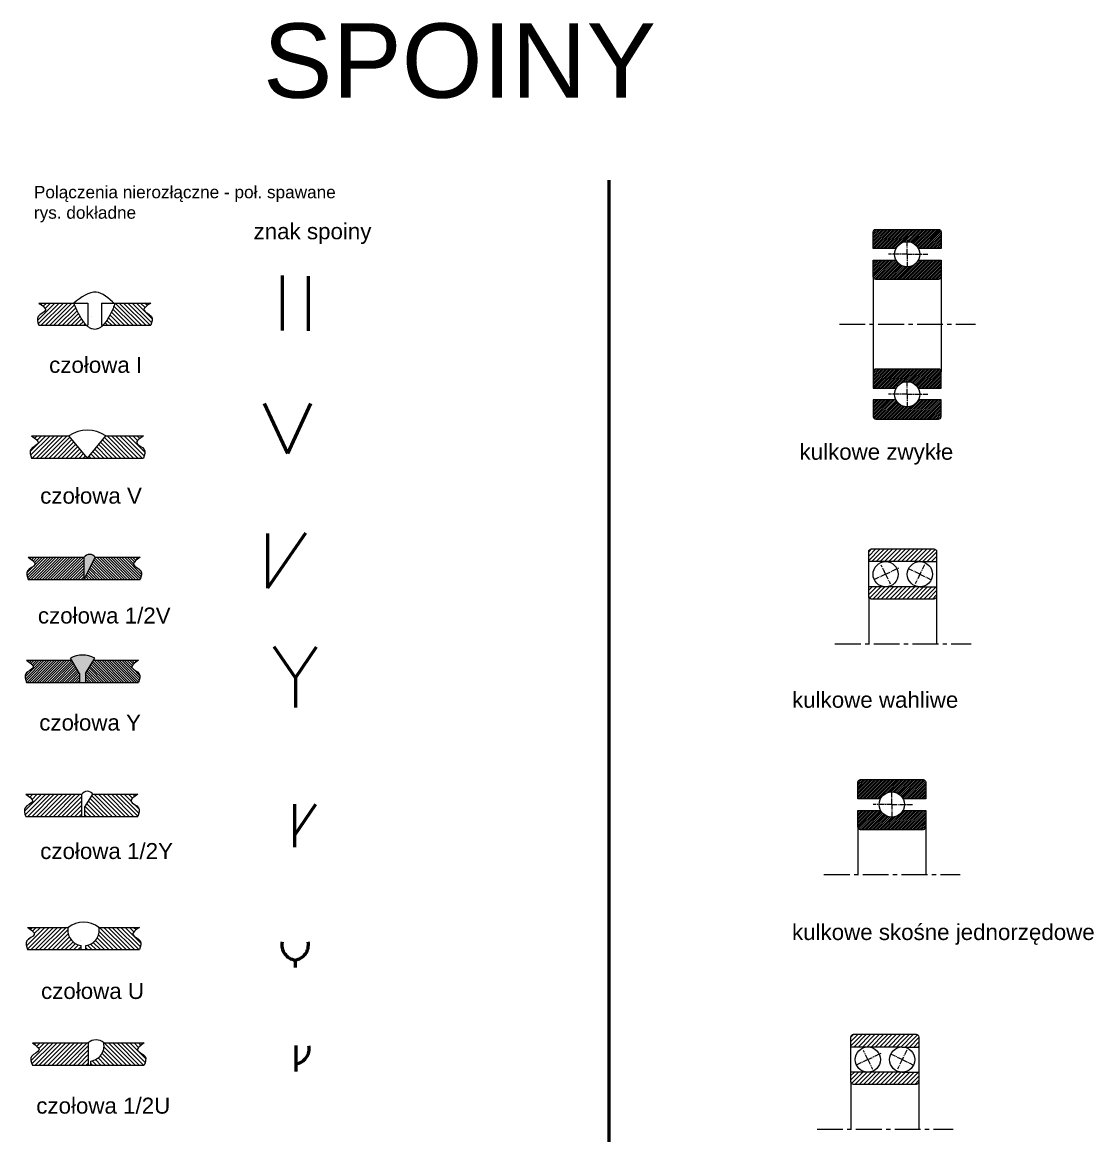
# Model space of a CAD drawing. Header units: millimetres. Extents: x 271 to 5931, y -2947 to 693.
# Drawn here: x 1026 to 1815, y -152 to 669 of the extents above; entities that cross this region are included whole.
import ezdxf

# ---------------------------------------------------------------- set-up
doc = ezdxf.new("R2010")
doc.units = ezdxf.units.MM
doc.linetypes.add('ACAD_ISO10W100', pattern=[18, 12, -3, 0, -3])
doc.linetypes.add('CENTER2', pattern=[28.575000000000003, 19.05, -3.175, 3.175, -3.175])
doc.layers.get('0').update_dxf_attribs({"lineweight": 18})
for name, color, linetype, lineweight in [('0.1', 1, 'Continuous', 30), ('cienka ciagla', 7, 'Continuous', 18), ('cienka punktowa', 7, 'ACAD_ISO10W100', 18), ('pomocnicza', 5, 'Continuous', 30)]:
    doc.layers.add(name, color=color, linetype=linetype, lineweight=lineweight)
doc.styles.get("Standard").update_dxf_attribs({"font": 'arial.ttf'})
pattern_1 = [(45, (0, 0), (-1.571544821187102, 1.571544821187102), [])]
pattern_2 = [(135, (0, 0), (-1.571544821187102, -1.571544821187102), [])]
pattern_3 = [(45, (1502.282242736263, 196.4287272166075), (-0.6735192090801865, 0.6735192090801865), [])]

msp = doc.modelspace()

# ---------------------------------------------------------------- hatches: boundary and pattern name
at = {"lineweight": 18}
h = msp.add_hatch(dxfattribs=at)
h.set_pattern_fill('ANSI31', scale=0.4531438594127472, angle=90)
h.set_pattern_definition([(135, (760.3707018910007, 39.14912901277532), (-1.017336979304056, -1.017336979304055), [])])
edge = h.paths.add_edge_path()
edge.add_spline(control_points=[(1112.44642584575, 258.1407828685624), (1113.284238641949, 260.4889214224432), (1115.04447260676, 265.4223304791827), (1104.379438593518, 268.8526266958957), (1109.740888285595, 272.6235032997554), (1112.44642584575, 274.5263931658168)], knot_values=[0, 0, 0, 0, 7.123574830065194, 14.96653957021556, 22.95604925030081, 22.95604925030081, 22.95604925030081, 22.95604925030081], degree=3, periodic=0)
edge.add_line((1112.44642584575, 274.5263931658168), (1079.479662127741, 274.5263931658168))
edge.add_line((1079.479662127742, 274.5263931658168), (1071.240970079873, 258.1407828685624))
edge.add_line((1071.240970079873, 258.1407828685624), (1112.44642584575, 258.1407828685624))
at = {"layer": '0.1', "lineweight": 18}
h = msp.add_hatch(color=256, dxfattribs=at)
h.set_gradient(color1=(0, 255, 0), color2=(255, 255, 0), name='HEMISPHERICAL')
h.paths.add_polyline_path([(1071.240970079873, 258.1407828685625), (1071.24274554935, 258.1407828685625), (1079.338242815329, 274.526393165817, 0.5363264306998742), (1071.240970079873, 274.526393165817)])
at = {"layer": 'cienka ciagla', "lineweight": 18}
h = msp.add_hatch(dxfattribs=at)
h.set_pattern_fill('ANSI31', scale=0.7)
h.set_pattern_definition(pattern_1)
edge = h.paths.add_edge_path()
edge.add_spline(control_points=[(1067.81563030975, 452.700025667724), (1066.858244951397, 454.4438774180186), (1065.898670909035, 456.4849161524488)], knot_values=[0.8622433142239799, 0.8622433142239799, 0.8622433142239799, 0.9247433142240292, 0.9247433142240292, 0.9247433142240292], degree=2, periodic=0)
edge.add_spline(control_points=[(1065.898670909035, 456.4849161524488), (1064.743241114079, 458.9425451235444), (1063.584638003957, 461.8310576575042)], knot_values=[0.9247433142240292, 0.9247433142240292, 0.9247433142240292, 1, 1, 1], degree=2, periodic=0)
edge.add_line((1063.563121100624, 461.8842649668235), (1037.778084409631, 461.8842649668235))
edge.add_spline(control_points=[(1037.77808440963, 461.8842649668236), (1040.483621969785, 459.981375100762), (1045.845071661862, 456.2104984969022), (1035.180037648621, 452.7802022801894), (1036.940271613431, 447.8467932234498), (1037.77808440963, 445.4986546695691)], knot_values=[0, 0, 0, 0, 7.240794502498834, 14.34877712567846, 20.80478550830095, 20.80478550830095, 20.80478550830095, 20.80478550830095], degree=3, periodic=0)
edge.add_line((1037.77808440963, 445.498654669569), (1072.920298862003, 445.4986546695691))
edge.add_spline(control_points=[(1072.920298862003, 445.498654669569), (1072.59689613783, 445.8212439440468), (1072.273240586861, 446.1781629038357)], knot_values=[0.6951110446849147, 0.6951110446849147, 0.6951110446849147, 0.7163532712279485, 0.7163532712279485, 0.7163532712279485], degree=2, periodic=0)
edge.add_spline(control_points=[(1072.273240586861, 446.1781629038357), (1071.770362224428, 446.7327241387115), (1071.266873506467, 447.370161530007)], knot_values=[0.7163532712279485, 0.7163532712279485, 0.7163532712279485, 0.7493582855600058, 0.7493582855600058, 0.7493582855600058], degree=2, periodic=0)
edge.add_spline(control_points=[(1071.266873506467, 447.370161530007), (1070.551799323589, 448.2754748080548), (1069.835494005955, 449.3479557646787)], knot_values=[0.7493582855600058, 0.7493582855600058, 0.7493582855600058, 0.7962332855600002, 0.7962332855600002, 0.7962332855600002], degree=2, periodic=0)
edge.add_spline(control_points=[(1069.835494005955, 449.3479557646787), (1068.826782868907, 450.8582384033627), (1067.81563030975, 452.700025667724)], knot_values=[0.7962332855600002, 0.7962332855600002, 0.7962332855600002, 0.8622433142239799, 0.8622433142239799, 0.8622433142239799], degree=2, periodic=0)
h = msp.add_hatch(dxfattribs=at)
h.set_pattern_fill('ANSI31', scale=0.7, angle=90)
h.set_pattern_definition(pattern_2)
edge = h.paths.add_edge_path()
edge.add_spline(control_points=[(1120.185445002431, 445.4986546695691), (1121.02325779863, 447.8467932234498), (1122.783491763441, 452.7802022801893), (1112.118457750199, 456.2104984969022), (1117.479907442276, 459.981375100762), (1120.185445002431, 461.8842649668235)], knot_values=[0, 0, 0, 0, 6.456008382622505, 13.56399100580213, 20.80478550830072, 20.80478550830072, 20.80478550830072, 20.80478550830072], degree=3, periodic=0)
edge.add_line((1120.185445002431, 461.8842649668235), (1093.02127600645, 461.8842649668235))
edge.add_spline(control_points=[(1093.021276006457, 461.884264966817), (1093.285890652412, 461.638897865227), (1093.550464007594, 461.3927732644792), (1093.815037362775, 461.1466486637314)], knot_values=[0, 0, 0, 0, 0.9569776111358903, 0.9569776111358903, 0.9569776111358903, 0.9569776111358903], degree=3, periodic=0)
edge.add_spline(control_points=[(1093.815037362775, 461.1466486637314), (1089.425450058354, 449.9921533570985), (1084.986806713244, 445.4986546695691)], knot_values=[0, 0, 0, 0.2958930275839158, 0.2958930275839158, 0.2958930275839158], degree=2, periodic=0)
edge.add_line((1084.986806713244, 445.4986546695691), (1120.185445002431, 445.498654669569))
h = msp.add_hatch(dxfattribs=at)
h.set_pattern_fill('ANSI31', scale=0.7)
h.set_pattern_definition(pattern_1)
edge = h.paths.add_edge_path()
edge.add_line((1059.892607073802, 364.0431982385563), (1032.419161304391, 364.0431982385563))
edge.add_spline(control_points=[(1032.419161304391, 364.0431982385564), (1035.124698864546, 362.1403083724949), (1040.486148556623, 358.3694317686351), (1029.821114543382, 354.9391355519222), (1031.581348508192, 350.0057264951827), (1032.419161304391, 347.6575879413019)], knot_values=[0, 0, 0, 0, 7.240794502498834, 14.34877712567846, 20.80478550830095, 20.80478550830095, 20.80478550830095, 20.80478550830095], degree=3, periodic=0)
edge.add_line((1032.419161304391, 347.6575879413019), (1073.622841600792, 347.6575879413019))
edge.add_line((1073.622841600792, 347.6575879413019), (1059.892607073802, 364.0431982385563))
h = msp.add_hatch(dxfattribs=at)
h.set_pattern_fill('ANSI31', scale=0.7, angle=90)
h.set_pattern_definition(pattern_2)
edge = h.paths.add_edge_path()
edge.add_spline(control_points=[(1114.826521897192, 347.6575879413019), (1115.664334693391, 350.0057264951827), (1117.424568658201, 354.9391355519222), (1106.75953464496, 358.369431768635), (1112.120984337037, 362.1403083724948), (1114.826521897192, 364.0431982385563)], knot_values=[0, 0, 0, 0, 6.456008382622505, 13.56399100580213, 20.80478550830072, 20.80478550830072, 20.80478550830072, 20.80478550830072], degree=3, periodic=0)
edge.add_line((1114.826521897192, 364.0431982385563), (1087.230387649914, 364.0431982385564))
edge.add_line((1087.230387649914, 364.0431982385564), (1073.622841600792, 347.6575879413019))
edge.add_line((1073.622841600792, 347.6575879413019), (1114.826521897192, 347.6575879413019))
h = msp.add_hatch(dxfattribs=at)
h.set_pattern_fill('ANSI31', scale=0.7)
h.set_pattern_definition(pattern_1)
h.paths.add_polyline_path([(1698.92968268937, 278.6890419682004, 0.4142135623730953), (1696.92968268937, 280.6890419682004), (1650.909213380779, 280.6890419682004, 0.4142135623730951), (1648.909213380779, 278.6890419682004), (1648.909213380779, 271.3341354285822), (1686.242601958378, 271.3341354285822, -0.02046288980861437), (1687.001819050751, 271.3341354285822), (1698.92968268937, 271.3341354285822)])
h.paths.add_polyline_path([(1698.92968268937, 252.7696045181019), (1686.680791421782, 252.7696045181019), (1648.909213380779, 252.7696045181019), (1648.909213380779, 245.7505715807238, 0.4142135623730951), (1650.909213380779, 243.7505715807238), (1696.92968268937, 243.7505715807238, 0.4142135623730951), (1698.92968268937, 245.7505715807238)])
h = msp.add_hatch(dxfattribs=at)
h.set_pattern_fill('ANSI31', scale=0.4531438594127472)
h.set_pattern_definition([(44.99999999999999, (760.3707018910007, 39.14912901277532), (-1.017336979304056, 1.017336979304055), [])])
edge = h.paths.add_edge_path()
edge.add_line((1071.240970079873, 274.5263931658168), (1063.143472345832, 274.5263931658168))
edge.add_line((1063.143472345832, 274.5263931658168), (1030.039065252949, 274.5263931658168))
edge.add_spline(control_points=[(1030.039065252949, 274.5263931658169), (1032.744602813104, 272.6235032997554), (1038.106052505181, 268.8526266958956), (1027.44101849194, 265.4223304791827), (1029.20125245675, 260.4889214224432), (1030.039065252949, 258.1407828685625)], knot_values=[0, 0, 0, 0, 7.989509680085286, 15.83247442023562, 22.95604925030081, 22.95604925030081, 22.95604925030081, 22.95604925030081], degree=3, periodic=0)
edge.add_line((1030.03906525295, 258.1407828685624), (1071.240970079873, 258.1407828685624))
edge.add_line((1071.240970079873, 258.1407828685624), (1071.240970079873, 274.5263931658169))
h = msp.add_hatch(dxfattribs=at)
h.set_pattern_fill('ANSI31', scale=0.4119979058282672)
h.set_pattern_definition([(44.99999999999999, (781.7877503279904, -48.37106648210545), (-0.9249616789204923, 0.9249616789204921), [])])
edge = h.paths.add_edge_path()
edge.add_line((1067.878892649434, 182.3446043658192), (1067.878892649434, 188.8267890926691))
edge.add_line((1067.878892649434, 188.8267890926691), (1061.898196799074, 198.7302146630736))
edge.add_line((1061.898196799074, 198.7302146630736), (1028.793789706192, 198.7302146630736))
edge.add_spline(control_points=[(1028.793789706192, 198.7302146630737), (1031.499327266347, 196.8273247970122), (1036.860776958424, 193.0564481931523), (1026.195742945182, 189.6261519764395), (1027.955976909992, 184.6927429197), (1028.793789706192, 182.3446043658192)], knot_values=[0, 0, 0, 0, 7.240794502498834, 14.34877712567846, 20.80478550830095, 20.80478550830095, 20.80478550830095, 20.80478550830095], degree=3, periodic=0)
edge.add_line((1028.793789706192, 182.3446043658192), (1067.878892649434, 182.3446043658192))
h = msp.add_hatch(color=256, dxfattribs=at)
h.set_gradient(color1=(0, 255, 0), color2=(255, 255, 0), name='HEMISPHERICAL')
h.paths.add_polyline_path([(1061.052221552178, 200.1310638454543), (1067.880418207085, 188.8242629239719), (1067.878892649434, 188.824262923972), (1067.878892649434, 182.3446043658192), (1072.11604735575, 182.3446043658192), (1072.11604735575, 188.8284253790735), (1078.939662012225, 200.1329092050477, 0.2679684627606054)])
h = msp.add_hatch(dxfattribs=at)
h.set_pattern_fill('ANSI31', scale=0.4119979058282672, angle=90)
h.set_pattern_definition([(135, (781.7877503279904, -48.37106648210545), (-0.9249616789204923, -0.9249616789204921), [])])
edge = h.paths.add_edge_path()
edge.add_line((1078.092967268572, 198.7302146630736), (1072.11604735575, 188.8284253790735))
edge.add_line((1072.11604735575, 188.8284253790735), (1072.11604735575, 182.3446043658192))
edge.add_line((1072.11604735575, 182.3446043658192), (1111.201150298993, 182.3446043658192))
edge.add_spline(control_points=[(1111.201150298993, 182.3446043658192), (1112.038963095192, 184.6927429197), (1113.799197060002, 189.6261519764394), (1103.134163046761, 193.0564481931523), (1108.495612738838, 196.8273247970121), (1111.201150298993, 198.7302146630736)], knot_values=[0, 0, 0, 0, 6.456008382622505, 13.56399100580213, 20.80478550830072, 20.80478550830072, 20.80478550830072, 20.80478550830072], degree=3, periodic=0)
edge.add_line((1111.201150298993, 198.7302146630736), (1078.092967268572, 198.7302146630736))
h = msp.add_hatch(dxfattribs=at)
h.set_pattern_fill('ANSI31', scale=0.7)
h.set_pattern_definition(pattern_1)
edge = h.paths.add_edge_path()
edge.add_line((1069.43659138904, 100.0155249304693), (1028.23291109264, 100.0155249304693))
edge.add_spline(control_points=[(1028.23291109264, 100.0155249304694), (1030.938448652795, 98.11263506440781), (1036.299898344872, 94.34175846054802), (1025.63486433163, 90.91146224383513), (1027.395098296441, 85.97805318709564), (1028.23291109264, 83.62991463321487)], knot_values=[0, 0, 0, 0, 7.240794502498834, 14.34877712567846, 20.80478550830095, 20.80478550830095, 20.80478550830095, 20.80478550830095], degree=3, periodic=0)
edge.add_line((1028.23291109264, 83.62991463321487), (1069.43659138904, 83.62991463321487))
edge.add_line((1069.43659138904, 83.62991463321487), (1069.43659138904, 100.0155249304693))
h = msp.add_hatch(dxfattribs=at)
h.set_pattern_fill('ANSI31', scale=0.7, angle=90)
h.set_pattern_definition(pattern_2)
edge = h.paths.add_edge_path()
edge.add_spline(control_points=[(1110.640271685441, 83.62991463321487), (1111.47808448164, 85.97805318709561), (1113.23831844645, 90.9114622438351), (1102.573284433209, 94.34175846054794), (1107.934734125286, 98.11263506440774), (1110.640271685441, 100.0155249304693)], knot_values=[0, 0, 0, 0, 6.456008382622505, 13.56399100580213, 20.80478550830072, 20.80478550830072, 20.80478550830072, 20.80478550830072], degree=3, periodic=0)
edge.add_line((1110.640271685441, 100.0155249304693), (1077.53208865502, 100.0155249304693))
edge.add_line((1077.53208865502, 100.0155249304693), (1071.555168742198, 90.11373564646914))
edge.add_line((1071.555168742198, 90.11373564646914), (1071.555168742198, 83.62991463321487))
edge.add_line((1071.555168742198, 83.62991463321487), (1110.640271685441, 83.62991463321487))
h = msp.add_hatch(dxfattribs=at)
h.set_pattern_fill('ANSI31', scale=0.7)
h.set_pattern_definition(pattern_1)
edge = h.paths.add_edge_path()
edge.add_line((1059.415382058286, 1.88415175802163), (1029.544009036173, 1.884151758021629))
edge.add_spline(control_points=[(1029.544009036173, 1.884151758021744), (1032.249546596328, -0.01873810803982834), (1037.610996288405, -3.789614711899646), (1026.945962275164, -7.219910928612505), (1028.706196239974, -12.153319985352), (1029.544009036173, -14.50145853923277)], knot_values=[0, 0, 0, 0, 7.240794502498834, 14.34877712567846, 20.80478550830095, 20.80478550830095, 20.80478550830095, 20.80478550830095], degree=3, periodic=0)
edge.add_line((1029.544009036173, -14.50145853923277), (1068.960102562291, -14.50145853923277))
edge.add_line((1068.960102562291, -14.50145853923277), (1068.960102562291, -11.4819053324393))
edge.add_arc((1070.522517603476, -0.2752046810716697), 11.31509081935655, 168.9982702308662, 262.0631011016852, ccw=False)
h = msp.add_hatch(dxfattribs=at)
h.set_pattern_fill('ANSI31', scale=0.7, angle=90)
h.set_pattern_definition(pattern_2)
edge = h.paths.add_edge_path()
edge.add_spline(control_points=[(1111.951369628974, -14.50145853923277), (1112.789182425173, -12.153319985352), (1114.549416389983, -7.219910928612504), (1103.884382376742, -3.789614711899709), (1109.245832068819, -0.0187381080399044), (1111.951369628974, 1.88415175802163)], knot_values=[0, 0, 0, 0, 6.456008382622505, 13.56399100580213, 20.80478550830072, 20.80478550830072, 20.80478550830072, 20.80478550830072], degree=3, periodic=0)
edge.add_line((1111.951369628974, 1.884151758021629), (1082.110089956624, 1.884151758021629))
edge.add_arc((1071.017946903179, -0.2784638373538773), 11.3009974662171, -82.46611327206892, 11.032455871123375, ccw=False)
edge.add_line((1072.499649436635, -11.48190533243904), (1072.499649436635, -14.50145853923277))
edge.add_line((1072.499649436635, -14.50145853923277), (1111.951369628974, -14.50145853923277))
h = msp.add_hatch(dxfattribs=at)
h.set_pattern_fill('ANSI31', scale=0.7)
h.set_pattern_definition([(45, (-13.10451114471289, -357.6074944626798), (-1.571544821187102, 1.571544821187102), [])])
h.paths.add_polyline_path([(1685.825171544657, -78.91845249447942, 0.4142135623730953), (1683.825171544657, -76.91845249447942), (1637.804702236066, -76.91845249447942, 0.4142135623730951), (1635.804702236066, -78.91845249447942), (1635.804702236066, -86.27335903409767), (1673.138090813665, -86.27335903409767, -0.02046288980861437), (1673.897307906038, -86.27335903409767), (1685.825171544657, -86.27335903409767)])
h.paths.add_polyline_path([(1685.825171544657, -104.8378899445779), (1673.57628027707, -104.8378899445779), (1635.804702236066, -104.8378899445779), (1635.804702236066, -111.8569228819561, 0.4142135623730951), (1637.804702236066, -113.8569228819561), (1683.825171544657, -113.8569228819561, 0.4142135623730951), (1685.825171544657, -111.8569228819561)])
h = msp.add_hatch(dxfattribs=at)
h.set_pattern_fill('ANSI31', scale=0.7)
h.set_pattern_definition(pattern_1)
edge = h.paths.add_edge_path()
edge.add_line((1074.2677126857, -83.2415521973586), (1033.055144558093, -83.2415521973586))
edge.add_spline(control_points=[(1033.055144558093, -83.24155219735849), (1035.760682118248, -85.14444206342006), (1041.122131810325, -88.9153186672799), (1030.457097797083, -92.34561488399272), (1032.217331761894, -97.27902394073222), (1033.055144558093, -99.627162494613)], knot_values=[0, 0, 0, 0, 7.240794502498834, 14.34877712567846, 20.80478550830095, 20.80478550830095, 20.80478550830095, 20.80478550830095], degree=3, periodic=0)
edge.add_line((1033.055144558093, -99.627162494613), (1074.2677126857, -99.627162494613))
edge.add_line((1074.2677126857, -99.627162494613), (1074.2677126857, -83.2415521973586))
h = msp.add_hatch(dxfattribs=at)
h.set_pattern_fill('ANSI31', scale=0.7, angle=90)
h.set_pattern_definition([(135, (3.511135521919641, -85.12570395538023), (-1.571544821187102, -1.571544821187102), [])])
edge = h.paths.add_edge_path()
edge.add_spline(control_points=[(1115.462505150894, -99.627162494613), (1116.300317947092, -97.27902394073223), (1118.060551911903, -92.34561488399274), (1107.395517898662, -88.91531866727993), (1112.756967590739, -85.14444206342014), (1115.462505150894, -83.2415521973586)], knot_values=[0, 0, 0, 0, 6.456008382622505, 13.56399100580213, 20.80478550830072, 20.80478550830072, 20.80478550830072, 20.80478550830072], degree=3, periodic=0)
edge.add_line((1115.462505150894, -83.2415521973586), (1085.621225478544, -83.2415521973586))
edge.add_arc((1074.529082425099, -85.40416779273411), 11.3009974662171, -82.46611327206892, 11.032455871123375, ccw=False)
edge.add_line((1076.010784958555, -96.60760928781927), (1076.010784958555, -99.627162494613))
edge.add_line((1076.010784958555, -99.627162494613), (1115.462505150894, -99.627162494613))
at = {"layer": 'pomocnicza', "lineweight": 18}
h = msp.add_hatch(dxfattribs=at)
h.set_pattern_fill('ANSI31', scale=0.3)
h.set_pattern_definition(pattern_3)
h.paths.add_polyline_path([(1668.965322460234, 502.0386293503889, -0.61249276997749), (1685.497594457203, 502.0386293503889), (1702.241693113014, 502.0386293503889), (1702.241693113014, 514.1852790921694, 0.4142135623730951), (1700.241693113014, 516.1852790921694), (1654.221223804423, 516.1852790921694, 0.4142135623730951), (1652.221223804423, 514.1852790921694), (1652.221223804423, 502.0386293503889)])
h.paths.add_polyline_path([(1652.221223804423, 493.3934584464732), (1652.221223804423, 481.2468087046927, 0.4142135623730951), (1654.221223804423, 479.2468087046927), (1700.241693113014, 479.2468087046927, 0.4142135623730951), (1702.241693113014, 481.2468087046927), (1702.241693113014, 493.3934584464732), (1685.385859600034, 493.3934584464732, -0.5948592130245793), (1669.077057317403, 493.3934584464732)])
h = msp.add_hatch(dxfattribs=at)
h.set_pattern_fill('ANSI31', scale=0.3)
h.set_pattern_definition(pattern_3)
h.paths.add_polyline_path([(1652.221223804423, 390.4494349356301), (1652.221223804423, 378.3027851938496, 0.4142135623730951), (1654.221223804423, 376.3027851938496), (1700.241693113014, 376.3027851938496, 0.4142135623730951), (1702.241693113014, 378.3027851938496), (1702.241693113014, 390.4494349356301), (1685.497594457203, 390.4494349356301, -0.61249276997749), (1668.965322460234, 390.4494349356301)])
h.paths.add_polyline_path([(1669.077057317403, 399.0946058395457, -0.5948592130245793), (1685.385859600034, 399.0946058395457), (1702.241693113014, 399.0946058395457), (1702.241693113014, 411.2412555813262, 0.4142135623730951), (1700.241693113014, 413.2412555813262), (1654.221223804423, 413.2412555813262, 0.4142135623730951), (1652.221223804423, 411.2412555813262), (1652.221223804423, 399.0946058395457)])
h = msp.add_hatch(dxfattribs=at)
h.set_pattern_fill('ANSI31', scale=0.3)
h.set_pattern_definition([(45, (1490.933913430734, -208.9829713690269), (-0.6735192090801865, 0.6735192090801865), [])])
h.paths.add_polyline_path([(1657.616993154705, 96.62693076475443, -0.61249276997749), (1674.149265151674, 96.62693076475443), (1690.893363807485, 96.62693076475443), (1690.893363807485, 108.7735805065349, 0.4142135623730951), (1688.893363807485, 110.7735805065349), (1642.872894498894, 110.7735805065349, 0.4142135623730951), (1640.872894498894, 108.7735805065349), (1640.872894498894, 96.62693076475443)])
h.paths.add_polyline_path([(1640.872894498894, 87.98175986083879), (1640.872894498894, 75.8351101190583, 0.4142135623730951), (1642.872894498894, 73.8351101190583), (1688.893363807485, 73.8351101190583, 0.4142135623730951), (1690.893363807485, 75.8351101190583), (1690.893363807485, 87.98175986083879), (1674.037530294505, 87.98175986083879, -0.5948592130245793), (1657.728728011874, 87.98175986083879)])

# ---------------------------------------------------------------- linework, layer by layer
at = {"layer": '0.1', "lineweight": 18}
for p, q in [((1652.221223804423, 481.2468087046927), (1652.221223804423, 411.2412555813262)), ((1702.241693113014, 481.2468087046927), (1702.241693113014, 411.2412555813262)), ((1037.778084409631, 461.8842649668235), (1070.882491502513, 461.8842649668235)), ((1087.07726197201, 461.8842649668235), (1120.185445002431, 461.8842649668235)), ((1076.863187352873, 451.9783132277219), (1076.864712910523, 451.9783132277217)), ((1032.419161304391, 364.0431982385563), (1059.892607073802, 364.0431982385563)), ((1087.230387649914, 364.0431982385564), (1114.826521897192, 364.0431982385563)), ((1071.504264247634, 354.1372464994547), (1071.505789805284, 354.1372464994546)), ((1032.419161304391, 347.6575879413019), (1114.826521897192, 347.6575879413019)), ((1030.03906525295, 274.526393165817), (1063.143472345832, 274.526393165817)), ((1071.240970079873, 258.1407828685625), (1071.240970079873, 274.526393165817)), ((1071.24274554935, 258.1407828685625), (1079.338242815329, 274.526393165817)), ((1079.338242815329, 274.526393165817), (1112.44642584575, 274.526393165817)), ((1069.124168196192, 264.6204414267153), (1069.125693753842, 264.6204414267153)), ((1030.03906525295, 258.1407828685625), (1112.44642584575, 258.1407828685625)), ((1028.793789706192, 198.7302146630736), (1061.898196799074, 198.7302146630736)), ((1067.880418207085, 188.824262923972), (1061.052221552178, 200.1310638454542)), ((1072.113534813818, 188.824262923972), (1078.939662012225, 200.1329092050478)), ((1078.092967268572, 198.7302146630736), (1111.201150298993, 198.7302146630736)), ((1067.878892649434, 188.824262923972), (1067.878892649434, 182.3446043658192)), ((1067.878892649434, 188.824262923972), (1067.880418207085, 188.8242629239719)), ((1072.11604735575, 188.824262923972), (1072.11604735575, 182.3446043658192)), ((1028.793789706192, 182.3446043658192), (1111.201150298993, 182.3446043658192)), ((1028.23291109264, 100.0155249304693), (1069.474597881991, 100.0155249304693)), ((1071.552656200266, 90.10957319136764), (1077.53208865502, 100.0155249304693)), ((1077.53208865502, 100.0155249304693), (1110.640271685441, 100.0155249304693)), ((1028.23291109264, 83.62991463321487), (1110.640271685441, 83.62991463321487)), ((1067.318014035882, 90.10957319136764), (1067.319539593533, 90.10957319136753)), ((1071.555168742198, 90.10957319136764), (1071.555168742198, 83.62991463321487)), ((1029.544009036173, 1.88415175802163), (1059.415382058286, 1.88415175802163)), ((1082.093943886909, 1.884151758021629), (1111.951369628974, 1.88415175802163)), ((1068.629111979416, -8.021799981079994), (1068.630637537066, -8.021799981080108)), ((1029.544009036173, -14.50145853923277), (1111.951369628974, -14.50145853923277)), ((1033.055144558093, -83.2415521973586), (1074.2677126857, -83.2415521973586)), ((1085.605079408828, -83.2415521973586), (1115.462505150894, -83.2415521973586)), ((1072.140247501335, -93.14750393646023), (1072.141773058986, -93.14750393646034)), ((1033.055144558093, -99.627162494613), (1115.462505150894, -99.627162494613))]:
    msp.add_line(p, q, dxfattribs=at)
for points in [[(1668.965322460234, 502.0386293503889), (1652.221223804423, 502.0386293503889), (1652.221223804423, 514.1852790921694, -0.414213562373095), (1654.221223804423, 516.1852790921694), (1700.241693113014, 516.1852790921694, -0.414213562373095), (1702.241693113014, 514.1852790921694), (1702.241693113014, 502.0386293503889), (1685.497594457203, 502.0386293503889)], [(1685.385859600034, 493.3934584464732), (1702.241693113014, 493.3934584464732), (1702.241693113014, 481.2468087046927, -0.414213562373095), (1700.241693113014, 479.2468087046927), (1654.221223804423, 479.2468087046927, -0.414213562373095), (1652.221223804423, 481.2468087046927), (1652.221223804423, 493.3934584464732), (1669.077057317403, 493.3934584464732)], [(1685.385859600034, 399.0946058395457), (1702.241693113014, 399.0946058395457), (1702.241693113014, 411.2412555813262, 0.414213562373095), (1700.241693113014, 413.2412555813262), (1654.221223804423, 413.2412555813262, 0.414213562373095), (1652.221223804423, 411.2412555813262), (1652.221223804423, 399.0946058395457), (1669.077057317403, 399.0946058395457)], [(1668.965322460234, 390.4494349356301), (1652.221223804423, 390.4494349356301), (1652.221223804423, 378.3027851938496, 0.414213562373095), (1654.221223804423, 376.3027851938496), (1700.241693113014, 376.3027851938496, 0.414213562373095), (1702.241693113014, 378.3027851938496), (1702.241693113014, 390.4494349356301), (1685.497594457203, 390.4494349356301)], [(1648.909213380779, 257.8972213225043), (1648.909213380779, 278.6890419682004, -0.414213562373095), (1650.909213380779, 280.6890419682004), (1696.92968268937, 280.6890419682004, -0.414213562373095), (1698.92968268937, 278.6890419682004), (1698.92968268937, 257.8972213225043)], [(1698.92968268937, 257.8972213225043), (1698.92968268937, 245.7505715807238, -0.414213562373095), (1696.92968268937, 243.7505715807238), (1650.909213380779, 243.7505715807238, -0.414213562373095), (1648.909213380779, 245.7505715807238), (1648.909213380779, 257.8972213225043)], [(1657.616993154705, 96.62693076475443), (1640.872894498894, 96.62693076475443), (1640.872894498894, 108.7735805065349, -0.414213562373095), (1642.872894498894, 110.7735805065349), (1688.893363807485, 110.7735805065349, -0.414213562373095), (1690.893363807485, 108.7735805065349), (1690.893363807485, 96.62693076475443), (1674.149265151674, 96.62693076475443)], [(1674.037530294505, 87.98175986083879), (1690.893363807485, 87.98175986083879), (1690.893363807485, 75.8351101190583, -0.414213562373095), (1688.893363807485, 73.8351101190583), (1642.872894498894, 73.8351101190583, -0.414213562373095), (1640.872894498894, 75.8351101190583), (1640.872894498894, 87.98175986083879), (1657.728728011874, 87.98175986083879)], [(1635.804702236066, -99.71027314017556), (1635.804702236066, -78.91845249447942, -0.414213562373095), (1637.804702236066, -76.91845249447942), (1683.825171544657, -76.91845249447942, -0.414213562373095), (1685.825171544657, -78.91845249447942), (1685.825171544657, -99.71027314017556)], [(1685.825171544657, -99.71027314017556), (1685.825171544657, -111.8569228819561, -0.414213562373095), (1683.825171544657, -113.8569228819561), (1637.804702236066, -113.8569228819561, -0.414213562373095), (1635.804702236066, -111.8569228819561), (1635.804702236066, -99.71027314017556)]]:
    msp.add_lwpolyline(points, format="xyb", dxfattribs=at)
for centre in [(1677.231458458718, 497.8221578429875), (1677.231458458718, 394.6659064430314), (1661.373006123046, 262.0558353864806), (1686.622210504564, 262.0624832743094), (1665.88312915319, 92.41045925735307), (1648.268494978333, -95.55165907619926), (1673.517699359851, -95.54501118837038)]:
    msp.add_circle(centre, 9.279420042123737, dxfattribs=at)
for centre, radius, start, end in [((1075.289606447601, 271.8376741478995), 4.860109710222932, 33.58832923646177, 146.4116707635382), ((1069.997539777783, 184.6422950180915), 17.88632656374231, 60.00385064016124, 120.0079712095106), ((1070.754379198295, -12.96361752096498), 18.68266522446076, 52.55702522417516, 127.429493386041), ((1074.265514720215, -98.08932147634522), 18.68266522446076, 127.369760377962, 127.4294933860366), ((1074.265514720215, -98.08932147634522), 18.68266522446076, 52.55702522417012, 52.63023962203798)]:
    msp.add_arc(centre, radius, start, end, dxfattribs=at)
at = {"layer": 'cienka ciagla', "lineweight": 50}
for p, q in [((1457.489086048918, 552.5051102076741), (1457.489086048917, -2286.243018502333)), ((1216.901344315724, 482.0976631355006), (1216.901344315724, 441.6805473049317)), ((1236.144154079935, 481.7052639526792), (1236.144154079935, 441.2881481221102)), ((1203.742112158601, 387.7721141242915), (1220.81615168292, 351.1385171621633)), ((1237.898246818085, 387.7721141242916), (1220.824207293767, 351.1385171621634)), ((1234.231368647837, 292.3095793450848), (1206.085134259243, 251.8394433503199)), ((1206.085134259243, 292.1549942279671), (1206.085134259243, 251.7378783973982)), ((1226.776803573301, 185.6273908066699), (1211.191242401153, 208.5939445382483)), ((1226.776803573301, 185.6273908066702), (1242.362364745448, 208.5939445382483)), ((1226.776803573301, 185.62739080667), (1226.776803573301, 163.9149134441232)), ((1226.141676153586, 69.64974327105665), (1241.727237325733, 92.61629700263472)), ((1226.141676153586, 92.53039362852178), (1226.141676153586, 60.90453373426135)), ((1226.509031872428, -22.1815824184582), (1226.509031872428, -27.79497478170197)), ((1227.069071211324, -85.22125474743734), (1227.069071211324, -104.2955765462175))]:
    msp.add_line(p, q, dxfattribs=at)
at = {"layer": 'cienka ciagla', "color": 1, "lineweight": 18}
for p, q in [((1070.882491502513, 461.8842649668235), (1073.884276709992, 461.8842649668234)), ((1073.884276709992, 461.8842649668235), (1073.884276709992, 445.498654669569)), ((1084.075701763113, 461.8842649668235), (1084.075701763113, 445.498654669569)), ((1084.075701763113, 461.8842649668235), (1087.07726197201, 461.8842649668235)), ((1037.77808440963, 445.498654669569), (1073.884276709992, 445.4986546695691)), ((1084.075701763113, 445.4986546695691), (1120.185445002431, 445.498654669569)), ((1073.622841600792, 347.6575879413019), (1059.892377897933, 364.0434717361768)), ((1073.622841600792, 347.6575879413019), (1087.230452112635, 364.0432758617389)), ((1063.143472345832, 274.526393165817), (1071.240970079873, 274.526393165817)), ((1686.675450787832, 271.3341354285822), (1648.903872746829, 271.3341354285822)), ((1686.675450787832, 271.3341354285822), (1698.924342055419, 271.3341354285822)), ((1686.680791421782, 252.7696045181019), (1648.909213380779, 252.7696045181019)), ((1686.680791421782, 252.7696045181019), (1698.92968268937, 252.7696045181019)), ((1648.909213380779, 245.7505715807239), (1648.909213380779, 210.7477950190405)), ((1698.92968268937, 245.7505715807238), (1698.92968268937, 210.7477950190405)), ((1069.43659138904, 83.62991463321487), (1069.43659138904, 99.95821566031081)), ((1068.960102562291, -14.50145853923277), (1068.960102562291, -11.47759289540045)), ((1072.499649436635, -14.47369383124715), (1072.499649436635, -11.47759289540045)), ((1074.2677126857, -83.2415521973586), (1074.2677126857, -99.62716249461302)), ((1673.570939643119, -86.27335903409767), (1635.799361602116, -86.27335903409767)), ((1673.570939643119, -86.27335903409767), (1685.819830910707, -86.27335903409767)), ((1076.010784958555, -99.59939778662738), (1076.010784958555, -96.60329685078068)), ((1673.57628027707, -104.8378899445779), (1635.804702236066, -104.8378899445779)), ((1673.57628027707, -104.8378899445779), (1685.825171544657, -104.8378899445779)), ((1635.804702236066, -111.8569228819559), (1635.804702236066, -146.8596994436393)), ((1685.825171544657, -111.8569228819561), (1685.825171544657, -146.8596994436393))]:
    msp.add_line(p, q, dxfattribs=at)
at = {"layer": 'cienka ciagla', "lineweight": 18}
for p, q in [((1640.872894498894, 75.83511011905841), (1640.872894498894, 40.83233355737502)), ((1690.893363807485, 75.8351101190583), (1690.893363807485, 40.83233355737502))]:
    msp.add_line(p, q, dxfattribs=at)
at = {"layer": 'cienka ciagla', "color": 1, "lineweight": 18}
for centre, radius, start, end in [((1073.561497361858, 343.3040249442121), 24.83851587031224, 56.61169884953475, 123.3883011504651), ((1073.503343268505, 97.30247509266971), 4.857100864893098, 33.9572316163984, 146.8637920909022), ((1070.522517603476, -0.2752046810716839), 11.31509081935654, 168.9982702308659, 262.0631011016852), ((1071.017946903179, -0.2784638373538885), 11.30099746621709, 277.5338867279311, 11.03245587112605), ((1079.937995244252, -89.42152963692655), 8.38714644246654, 47.31651216091041, 132.5371530215526), ((1074.529082425099, -85.40416779273411), 11.30099746621709, 277.5338867279306, 11.03245587112363)]:
    msp.add_arc(centre, radius, start, end, dxfattribs=at)
at = {"layer": 'cienka ciagla', "lineweight": 50}
for centre, radius, start, end in [((1228.068019251801, -10.9744044239182), 11.31509081935654, 168.9982702308664, 262.0631011016887), ((1225.030943107442, -10.9776635802004), 11.30099746621709, 277.5338867279306, 11.032455871124), ((1225.590982446338, -87.47826534471592), 11.30099746621709, 277.5338867279306, 11.03245587112203)]:
    msp.add_arc(centre, radius, start, end, dxfattribs=at)
at = {"layer": 'cienka ciagla', "lineweight": 18}
for points in [[(1093.815037362775, 461.1466486637314), (1080.013748615874, 469.9871342537664), (1063.584638003957, 461.8310576575042)], [(1037.77808440963, 461.8842649668236), (1042.656326128545, 456.53339001414), (1037.238631459375, 451.9320856943764), (1037.77808440963, 445.4986546695691)], [(1120.185445002431, 461.8842649668235), (1115.307203283517, 456.53339001414), (1120.724897952686, 451.9320856943764), (1120.185445002431, 445.4986546695691)], [(1032.419161304391, 364.0431982385564), (1037.297403023306, 358.6923232858728), (1031.879708354136, 354.0910189661092), (1032.419161304391, 347.6575879413019)], [(1114.826521897192, 364.0431982385563), (1109.948280178277, 358.6923232858728), (1115.365974847447, 354.0910189661092), (1114.826521897192, 347.6575879413019)], [(1030.039065252949, 274.526393165817), (1034.917306971864, 269.1755182131334), (1029.499612302694, 264.5742138933699), (1030.039065252949, 258.1407828685626)], [(1112.44642584575, 274.526393165817), (1107.568184126836, 269.1755182131334), (1112.985878796005, 264.5742138933698), (1112.44642584575, 258.1407828685625)], [(1028.793789706192, 198.7302146630737), (1033.672031425107, 193.3793397103901), (1028.254336755937, 188.7780353906265), (1028.793789706192, 182.3446043658192)], [(1111.201150298993, 198.7302146630736), (1106.322908580078, 193.3793397103901), (1111.740603249248, 188.7780353906265), (1111.201150298993, 182.3446043658192)], [(1028.23291109264, 100.0155249304694), (1033.111152811555, 94.66464997778576), (1027.693458142385, 90.06334565802217), (1028.23291109264, 83.62991463321487)], [(1110.640271685441, 100.0155249304693), (1105.762029966526, 94.66464997778576), (1111.179724635696, 90.06334565802217), (1110.640271685441, 83.62991463321487)], [(1029.544009036173, 1.884151758021744), (1034.422250755088, -3.466723194661881), (1029.004556085918, -8.068027514425467), (1029.544009036173, -14.50145853923277)], [(1111.951369628974, 1.88415175802163), (1107.073127910059, -3.466723194661881), (1112.490822579229, -8.068027514425467), (1111.951369628974, -14.50145853923277)], [(1033.055144558093, -83.24155219735849), (1037.933386277007, -88.59242715004211), (1032.515691607838, -93.1937314698057), (1033.055144558093, -99.627162494613)], [(1115.462505150894, -83.2415521973586), (1110.584263431979, -88.59242715004211), (1116.001958101149, -93.1937314698057), (1115.462505150894, -99.627162494613)]]:
    msp.add_spline(points, degree=3, dxfattribs=at)
msp.add_open_spline([(1093.815037362775, 461.1466486637314), (1078.979989236553, 423.4489191913144), (1063.584638003957, 461.8310576575042)], degree=2, dxfattribs=at)
at = {"layer": 'cienka punktowa', "linetype": 'CENTER2', "lineweight": 18, "ltscale": 0.2}
for p, q in [((1677.231458458718, 497.8221578429875), (1677.231458458718, 508.0937097906462)), ((1677.231458458718, 497.8221578429875), (1663.55463350533, 497.8221578429875)), ((1677.231458458718, 497.8221578429875), (1692.877447850187, 497.8221578429875)), ((1677.231458458718, 497.8221578429875), (1677.231458458718, 487.1214997899187)), ((1677.231458458718, 394.6659064430314), (1677.231458458718, 405.3665644961002)), ((1677.231458458718, 394.6659064430314), (1663.55463350533, 394.6659064430314)), ((1677.231458458718, 394.6659064430314), (1692.877447850187, 394.6659064430314)), ((1677.231458458718, 394.6659064430314), (1677.231458458718, 384.3943544953727)), ((1661.373006123046, 262.0558353864806), (1658.120727494321, 268.8103444670164)), ((1661.373006123046, 262.0558353864806), (1671.661712051533, 267.0098206442522)), ((1686.622210504564, 262.0624832743094), (1678.261489606711, 266.0881487331333)), ((1690.010356879779, 269.0991698778013), (1686.622210504564, 262.0624832743094)), ((1661.373006123046, 262.0558353864806), (1652.37921055921, 257.7253461155906)), ((1661.373006123046, 262.0558353864806), (1664.761152498261, 255.0191487829887)), ((1686.622210504564, 262.0624832743094), (1683.234064129349, 255.0257966708176)), ((1686.622210504564, 262.0624832743094), (1694.982931402418, 258.0368178154855)), ((1686.622210504564, 262.0624832743094), (1686.622210504564, 262.0624832743094)), ((1665.88312915319, 92.41045925735307), (1665.88312915319, 102.6820112050118)), ((1665.88312915319, 92.41045925735307), (1652.206304199801, 92.41045925735307)), ((1665.88312915319, 92.41045925735307), (1681.529118544659, 92.41045925735307)), ((1665.88312915319, 92.41045925735307), (1665.88312915319, 81.7098012042843)), ((1648.268494978333, -95.55165907619926), (1645.016216349608, -88.7971499956634)), ((1676.905845735066, -88.50832458487855), (1673.517699359851, -95.54501118837038)), ((1648.268494978333, -95.55165907619926), (1639.274699414497, -99.88214834708924)), ((1648.268494978333, -95.55165907619926), (1658.557200906821, -90.59767381842767)), ((1648.268494978333, -95.55165907619926), (1651.656641353548, -102.5883456796911)), ((1673.517699359851, -95.54501118837038), (1665.156978461998, -91.5193457295465)), ((1673.517699359851, -95.54501118837038), (1670.129552984636, -102.5816977918622)), ((1673.517699359851, -95.54501118837038), (1681.878420257705, -99.57067664719432)), ((1673.517699359851, -95.54501118837038), (1673.517699359851, -95.54501118837038))]:
    msp.add_line(p, q, dxfattribs=at)
at = {"layer": 'cienka punktowa', "linetype": 'CENTER2', "lineweight": 18}
for p, q in [((1627.317276515441, 446.2440321430095), (1727.565696647773, 446.2440321430095)), ((1624.005266091797, 210.7477950190405), (1724.253686224129, 210.7477950190405)), ((1615.968947209913, 40.83233355737502), (1716.217367342244, 40.83233355737502)), ((1610.900754947084, -146.8596994436393), (1711.149175079416, -146.8596994436393))]:
    msp.add_line(p, q, dxfattribs=at)

# ---------------------------------------------------------------- texts
at = {"layer": 'cienka ciagla', "lineweight": 18, "attachment_point": 1}
for s, insert, char_height in [('SPOINY', (1202.896351131465, 667.9437829731528), 54.81382767176405), ('znak spoiny', (1195.953471312809, 520.6557332409594), 11.76526217366336), ('czołowa I', (1045.402450618785, 422.2178619671176), 11.76526217366336), ('kulkowe zwykłe', (1597.966766501657, 358.1849502408369), 11.76526217366336), ('czołowa V', (1038.813010278311, 325.8306143639185), 11.76526217366336), ('czołowa 1/2V', (1037.116953520199, 237.5317931654373), 11.76526217366336), ('kulkowe wahliwe', (1592.480591662068, 175.444990574861), 11.76526217366336), ('czołowa Y', (1038.135477306179, 158.6589273898172), 11.76526217366336), ('czołowa 1/2Y', (1038.843850651261, 64.00366089703323), 11.76526217366336), (' kulkowe skośne jednorzędowe', (1587.856145968984, 4.310836578617767), 11.76526217366336), ('czołowa U', (1039.455308806653, -39.11756039353702), 11.76526217366336), ('czołowa 1/2U', (1035.938660226915, -123.6064595409697), 11.76526217366336)]:
    msp.add_mtext(s, dxfattribs=dict(at, insert=insert, char_height=char_height))
at = {"layer": 'cienka ciagla', "color": 1, "lineweight": 18, "insert": (1034.192443639055, 548.1653449863201), "char_height": 9.05878722264724, "attachment_point": 1}
msp.add_mtext('{\\C256;Polączenia nierozłączne - poł. spawane\\Prys. dokładne}', dxfattribs=at)

doc.saveas('drawing.dxf')
